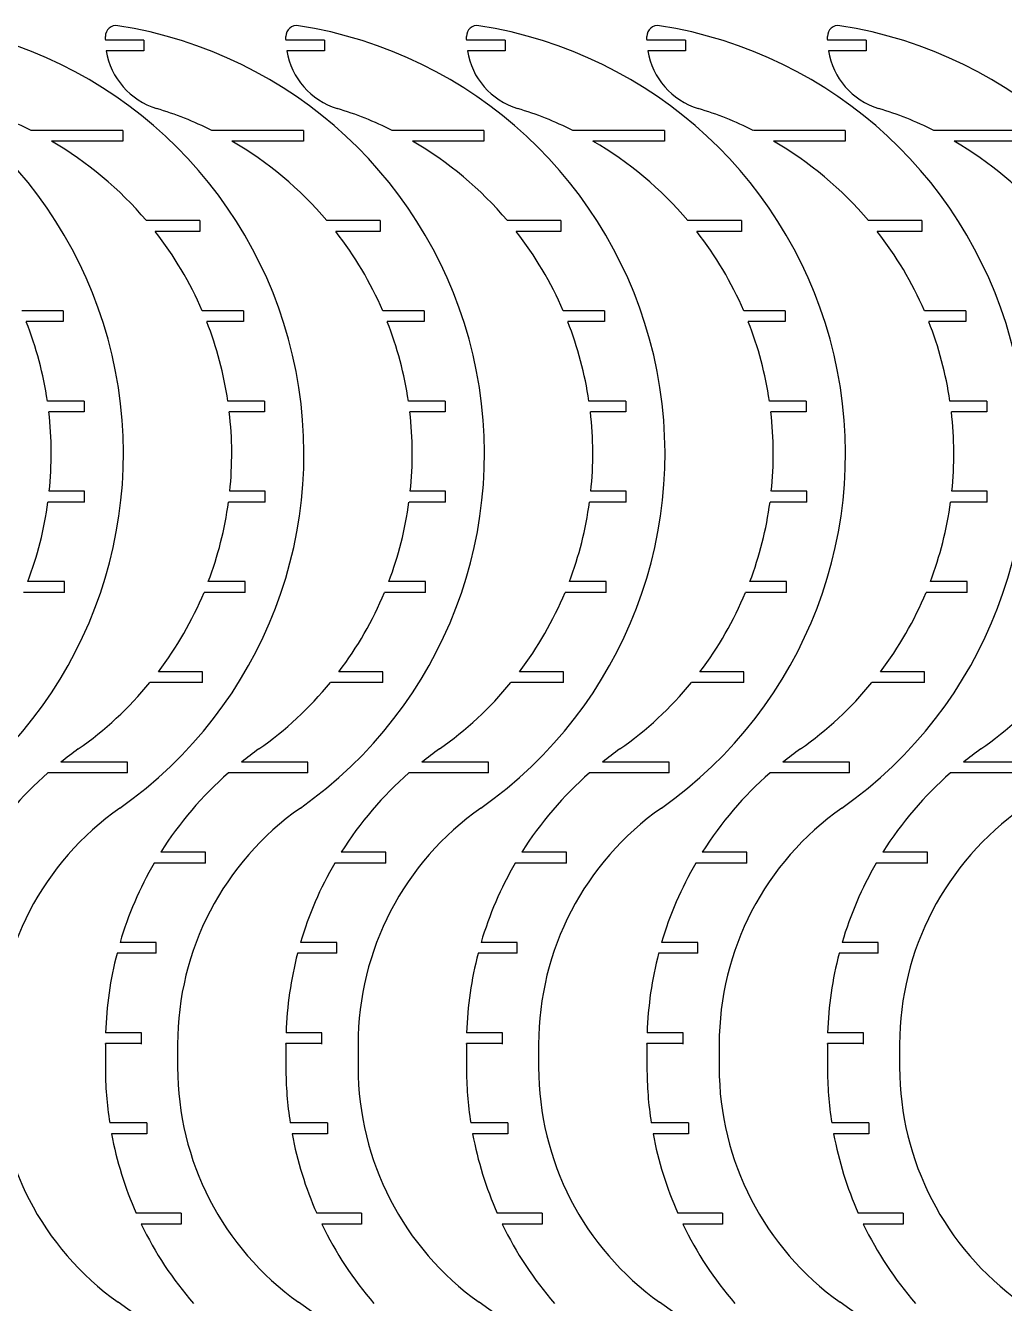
# Model space of a CAD drawing. Header units: millimetres. Extents: x 847 to 1791, y 2 to 1332.
# Drawn here: x 1131.3 to 1402.4, y 977.6 to 1331.6 of the extents above; entities that cross this region are included whole.
import ezdxf

# ---------------------------------------------------------------- set-up
doc = ezdxf.new("R2010")
doc.units = ezdxf.units.MM

msp = doc.modelspace()

# ---------------------------------------------------------------- linework, layer by layer
for p, q in [((1153.37, 1327.82), (1153.37, 1328.64)), ((1153.37, 1327.82), (1153.37, 1328.64)), ((1203.37, 1327.82), (1203.37, 1328.64)), ((1203.37, 1327.82), (1203.37, 1328.64)), ((1253.37, 1327.82), (1253.37, 1328.64)), ((1253.37, 1327.82), (1253.37, 1328.64)), ((1303.37, 1327.82), (1303.37, 1328.64)), ((1303.37, 1327.82), (1303.37, 1328.64)), ((1353.37, 1327.82), (1353.37, 1328.64)), ((1353.37, 1327.82), (1353.37, 1328.64)), ((1164.06, 1327.61), (1153.37, 1327.61)), ((1164.06, 1327.61), (1153.37, 1327.61)), ((1164.06, 1324.61), (1153.63, 1324.61)), ((1164.06, 1324.61), (1153.63, 1324.61)), ((1164.06, 1327.61), (1164.06, 1324.61)), ((1164.06, 1327.61), (1164.06, 1324.61)), ((1214.06, 1327.61), (1203.37, 1327.61)), ((1214.06, 1327.61), (1203.37, 1327.61)), ((1214.06, 1324.61), (1203.63, 1324.61)), ((1214.06, 1324.61), (1203.63, 1324.61)), ((1214.06, 1327.61), (1214.06, 1324.61)), ((1214.06, 1327.61), (1214.06, 1324.61)), ((1264.06, 1327.61), (1253.37, 1327.61)), ((1264.06, 1327.61), (1253.37, 1327.61)), ((1264.06, 1324.61), (1253.63, 1324.61)), ((1264.06, 1324.61), (1253.63, 1324.61)), ((1264.06, 1327.61), (1264.06, 1324.61)), ((1264.06, 1327.61), (1264.06, 1324.61)), ((1314.06, 1327.61), (1303.37, 1327.61)), ((1314.06, 1327.61), (1303.37, 1327.61)), ((1314.06, 1324.61), (1303.63, 1324.61)), ((1314.06, 1324.61), (1303.63, 1324.61)), ((1314.06, 1327.61), (1314.06, 1324.61)), ((1314.06, 1327.61), (1314.06, 1324.61)), ((1364.06, 1327.61), (1353.37, 1327.61)), ((1364.06, 1327.61), (1353.37, 1327.61)), ((1364.06, 1324.61), (1353.63, 1324.61)), ((1364.06, 1324.61), (1353.63, 1324.61)), ((1364.06, 1327.61), (1364.06, 1324.61)), ((1364.06, 1327.61), (1364.06, 1324.61)), ((1158.23, 1302.61), (1132.84, 1302.61)), ((1158.23, 1302.61), (1132.84, 1302.61)), ((1158.23, 1299.61), (1138.43, 1299.61)), ((1158.23, 1299.61), (1138.43, 1299.61)), ((1158.23, 1302.61), (1158.23, 1299.61)), ((1158.23, 1302.61), (1158.23, 1299.61)), ((1208.23, 1302.61), (1182.84, 1302.61)), ((1208.23, 1302.61), (1182.84, 1302.61)), ((1208.23, 1299.61), (1188.43, 1299.61)), ((1208.23, 1299.61), (1188.43, 1299.61)), ((1208.23, 1302.61), (1208.23, 1299.61)), ((1208.23, 1302.61), (1208.23, 1299.61)), ((1258.23, 1302.61), (1232.84, 1302.61)), ((1258.23, 1302.61), (1232.84, 1302.61)), ((1258.23, 1299.61), (1238.43, 1299.61)), ((1258.23, 1299.61), (1238.43, 1299.61)), ((1258.23, 1302.61), (1258.23, 1299.61)), ((1258.23, 1302.61), (1258.23, 1299.61)), ((1308.23, 1302.61), (1282.84, 1302.61)), ((1308.23, 1302.61), (1282.84, 1302.61)), ((1308.23, 1299.61), (1288.43, 1299.61)), ((1308.23, 1299.61), (1288.43, 1299.61)), ((1308.23, 1302.61), (1308.23, 1299.61)), ((1308.23, 1302.61), (1308.23, 1299.61)), ((1358.23, 1302.61), (1332.84, 1302.61)), ((1358.23, 1302.61), (1332.84, 1302.61)), ((1358.23, 1299.61), (1338.43, 1299.61)), ((1358.23, 1299.61), (1338.43, 1299.61)), ((1358.23, 1302.61), (1358.23, 1299.61)), ((1358.23, 1302.61), (1358.23, 1299.61)), ((1408.23, 1302.61), (1382.84, 1302.61)), ((1408.23, 1302.61), (1382.84, 1302.61)), ((1408.23, 1299.61), (1388.43, 1299.61)), ((1408.23, 1299.61), (1388.43, 1299.61)), ((1179.52, 1277.61), (1164.73, 1277.61)), ((1179.52, 1277.61), (1164.73, 1277.61)), ((1179.52, 1274.61), (1167.17, 1274.61)), ((1179.52, 1274.61), (1167.17, 1274.61)), ((1179.52, 1277.61), (1179.52, 1274.61)), ((1179.52, 1277.61), (1179.52, 1274.61)), ((1229.52, 1277.61), (1214.73, 1277.61)), ((1229.52, 1277.61), (1214.73, 1277.61)), ((1229.52, 1274.61), (1217.17, 1274.61)), ((1229.52, 1274.61), (1217.17, 1274.61)), ((1229.52, 1277.61), (1229.52, 1274.61)), ((1229.52, 1277.61), (1229.52, 1274.61)), ((1279.52, 1277.61), (1264.73, 1277.61)), ((1279.52, 1277.61), (1264.73, 1277.61)), ((1279.52, 1274.61), (1267.17, 1274.61)), ((1279.52, 1274.61), (1267.17, 1274.61)), ((1279.52, 1277.61), (1279.52, 1274.61)), ((1279.52, 1277.61), (1279.52, 1274.61)), ((1329.52, 1277.61), (1314.73, 1277.61)), ((1329.52, 1277.61), (1314.73, 1277.61)), ((1329.52, 1274.61), (1317.17, 1274.61)), ((1329.52, 1274.61), (1317.17, 1274.61)), ((1329.52, 1277.61), (1329.52, 1274.61)), ((1329.52, 1277.61), (1329.52, 1274.61)), ((1379.52, 1277.61), (1364.73, 1277.61)), ((1379.52, 1277.61), (1364.73, 1277.61)), ((1379.52, 1274.61), (1367.17, 1274.61)), ((1379.52, 1274.61), (1367.17, 1274.61)), ((1379.52, 1277.61), (1379.52, 1274.61)), ((1379.52, 1277.61), (1379.52, 1274.61)), ((1141.66, 1252.61), (1130.21, 1252.61)), ((1141.66, 1252.61), (1130.21, 1252.61)), ((1141.66, 1252.61), (1141.66, 1249.61)), ((1141.66, 1252.61), (1141.66, 1249.61)), ((1191.66, 1252.61), (1180.21, 1252.61)), ((1191.66, 1252.61), (1180.21, 1252.61)), ((1191.66, 1252.61), (1191.66, 1249.61)), ((1191.66, 1252.61), (1191.66, 1249.61)), ((1241.66, 1252.61), (1230.21, 1252.61)), ((1241.66, 1252.61), (1230.21, 1252.61)), ((1241.66, 1252.61), (1241.66, 1249.61)), ((1241.66, 1252.61), (1241.66, 1249.61)), ((1291.66, 1252.61), (1280.21, 1252.61)), ((1291.66, 1252.61), (1280.21, 1252.61)), ((1291.66, 1252.61), (1291.66, 1249.61)), ((1291.66, 1252.61), (1291.66, 1249.61)), ((1341.66, 1252.61), (1330.21, 1252.61)), ((1341.66, 1252.61), (1330.21, 1252.61)), ((1341.66, 1252.61), (1341.66, 1249.61)), ((1341.66, 1252.61), (1341.66, 1249.61)), ((1391.66, 1252.61), (1380.21, 1252.61)), ((1391.66, 1252.61), (1380.21, 1252.61)), ((1391.66, 1252.61), (1391.66, 1249.61)), ((1391.66, 1252.61), (1391.66, 1249.61)), ((1141.66, 1249.61), (1131.44, 1249.61)), ((1141.66, 1249.61), (1131.44, 1249.61)), ((1191.66, 1249.61), (1181.44, 1249.61)), ((1191.66, 1249.61), (1181.44, 1249.61)), ((1241.66, 1249.61), (1231.44, 1249.61)), ((1241.66, 1249.61), (1231.44, 1249.61)), ((1291.66, 1249.61), (1281.44, 1249.61)), ((1291.66, 1249.61), (1281.44, 1249.61)), ((1341.66, 1249.61), (1331.44, 1249.61)), ((1341.66, 1249.61), (1331.44, 1249.61)), ((1391.66, 1249.61), (1381.44, 1249.61)), ((1391.66, 1249.61), (1381.44, 1249.61)), ((1147.48, 1227.61), (1137.3, 1227.61)), ((1147.48, 1227.61), (1137.3, 1227.61)), ((1147.48, 1227.61), (1147.48, 1224.61)), ((1147.48, 1227.61), (1147.48, 1224.61)), ((1197.48, 1227.61), (1187.3, 1227.61)), ((1197.48, 1227.61), (1187.3, 1227.61)), ((1197.48, 1227.61), (1197.48, 1224.61)), ((1197.48, 1227.61), (1197.48, 1224.61)), ((1247.48, 1227.61), (1237.3, 1227.61)), ((1247.48, 1227.61), (1237.3, 1227.61)), ((1247.48, 1227.61), (1247.48, 1224.61)), ((1247.48, 1227.61), (1247.48, 1224.61)), ((1297.48, 1227.61), (1287.3, 1227.61)), ((1297.48, 1227.61), (1287.3, 1227.61)), ((1297.48, 1227.61), (1297.48, 1224.61)), ((1297.48, 1227.61), (1297.48, 1224.61)), ((1347.48, 1227.61), (1337.3, 1227.61)), ((1347.48, 1227.61), (1337.3, 1227.61)), ((1347.48, 1227.61), (1347.48, 1224.61)), ((1347.48, 1227.61), (1347.48, 1224.61)), ((1397.48, 1227.61), (1387.3, 1227.61)), ((1397.48, 1227.61), (1387.3, 1227.61)), ((1397.48, 1227.61), (1397.48, 1224.61)), ((1397.48, 1227.61), (1397.48, 1224.61)), ((1147.48, 1224.61), (1137.7, 1224.61)), ((1147.48, 1224.61), (1137.7, 1224.61)), ((1197.48, 1224.61), (1187.7, 1224.61)), ((1197.48, 1224.61), (1187.7, 1224.61)), ((1247.48, 1224.61), (1237.7, 1224.61)), ((1247.48, 1224.61), (1237.7, 1224.61)), ((1297.48, 1224.61), (1287.7, 1224.61)), ((1297.48, 1224.61), (1287.7, 1224.61)), ((1347.48, 1224.61), (1337.7, 1224.61)), ((1347.48, 1224.61), (1337.7, 1224.61)), ((1397.48, 1224.61), (1387.7, 1224.61)), ((1397.48, 1224.61), (1387.7, 1224.61)), ((1147.62, 1202.61), (1137.83, 1202.61)), ((1147.62, 1202.61), (1137.83, 1202.61)), ((1147.62, 1199.61), (1147.62, 1202.61)), ((1147.62, 1199.61), (1147.62, 1202.61)), ((1197.62, 1202.61), (1187.83, 1202.61)), ((1197.62, 1202.61), (1187.83, 1202.61)), ((1197.62, 1199.61), (1197.62, 1202.61)), ((1197.62, 1199.61), (1197.62, 1202.61)), ((1247.62, 1202.61), (1237.83, 1202.61)), ((1247.62, 1202.61), (1237.83, 1202.61)), ((1247.62, 1199.61), (1247.62, 1202.61)), ((1247.62, 1199.61), (1247.62, 1202.61)), ((1297.62, 1202.61), (1287.83, 1202.61)), ((1297.62, 1202.61), (1287.83, 1202.61)), ((1297.62, 1199.61), (1297.62, 1202.61)), ((1297.62, 1199.61), (1297.62, 1202.61)), ((1347.62, 1202.61), (1337.83, 1202.61)), ((1347.62, 1202.61), (1337.83, 1202.61)), ((1347.62, 1199.61), (1347.62, 1202.61)), ((1347.62, 1199.61), (1347.62, 1202.61)), ((1397.62, 1202.61), (1387.83, 1202.61)), ((1397.62, 1202.61), (1387.83, 1202.61)), ((1397.62, 1199.61), (1397.62, 1202.61)), ((1397.62, 1199.61), (1397.62, 1202.61)), ((1147.62, 1199.61), (1137.47, 1199.61)), ((1147.62, 1199.61), (1137.47, 1199.61)), ((1197.62, 1199.61), (1187.47, 1199.61)), ((1197.62, 1199.61), (1187.47, 1199.61)), ((1247.62, 1199.61), (1237.47, 1199.61)), ((1247.62, 1199.61), (1237.47, 1199.61)), ((1297.62, 1199.61), (1287.47, 1199.61)), ((1297.62, 1199.61), (1287.47, 1199.61)), ((1347.62, 1199.61), (1337.47, 1199.61)), ((1347.62, 1199.61), (1337.47, 1199.61)), ((1397.62, 1199.61), (1387.47, 1199.61)), ((1397.62, 1199.61), (1387.47, 1199.61)), ((1142.05, 1177.61), (1131.89, 1177.61)), ((1142.05, 1177.61), (1131.89, 1177.61)), ((1142.05, 1174.61), (1142.05, 1177.61)), ((1142.05, 1174.61), (1142.05, 1177.61)), ((1192.05, 1177.61), (1181.89, 1177.61)), ((1192.05, 1177.61), (1181.89, 1177.61)), ((1192.05, 1174.61), (1192.05, 1177.61)), ((1192.05, 1174.61), (1192.05, 1177.61)), ((1242.05, 1177.61), (1231.89, 1177.61)), ((1242.05, 1177.61), (1231.89, 1177.61)), ((1242.05, 1174.61), (1242.05, 1177.61)), ((1242.05, 1174.61), (1242.05, 1177.61)), ((1292.05, 1177.61), (1281.89, 1177.61)), ((1292.05, 1177.61), (1281.89, 1177.61)), ((1292.05, 1174.61), (1292.05, 1177.61)), ((1292.05, 1174.61), (1292.05, 1177.61)), ((1342.05, 1177.61), (1331.89, 1177.61)), ((1342.05, 1177.61), (1331.89, 1177.61)), ((1342.05, 1174.61), (1342.05, 1177.61)), ((1342.05, 1174.61), (1342.05, 1177.61)), ((1392.05, 1177.61), (1381.89, 1177.61)), ((1392.05, 1177.61), (1381.89, 1177.61)), ((1392.05, 1174.61), (1392.05, 1177.61)), ((1392.05, 1174.61), (1392.05, 1177.61)), ((1142.05, 1174.61), (1130.69, 1174.61)), ((1142.05, 1174.61), (1130.69, 1174.61)), ((1192.05, 1174.61), (1180.69, 1174.61)), ((1192.05, 1174.61), (1180.69, 1174.61)), ((1242.05, 1174.61), (1230.69, 1174.61)), ((1242.05, 1174.61), (1230.69, 1174.61)), ((1292.05, 1174.61), (1280.69, 1174.61)), ((1292.05, 1174.61), (1280.69, 1174.61)), ((1342.05, 1174.61), (1330.69, 1174.61)), ((1342.05, 1174.61), (1330.69, 1174.61)), ((1392.05, 1174.61), (1380.69, 1174.61)), ((1392.05, 1174.61), (1380.69, 1174.61)), ((1180.24, 1152.61), (1168.05, 1152.61)), ((1180.24, 1152.61), (1168.05, 1152.61)), ((1180.24, 1149.61), (1180.24, 1152.61)), ((1180.24, 1149.61), (1180.24, 1152.61)), ((1230.24, 1152.61), (1218.05, 1152.61)), ((1230.24, 1152.61), (1218.05, 1152.61)), ((1230.24, 1149.61), (1230.24, 1152.61)), ((1230.24, 1149.61), (1230.24, 1152.61)), ((1280.24, 1152.61), (1268.05, 1152.61)), ((1280.24, 1152.61), (1268.05, 1152.61)), ((1280.24, 1149.61), (1280.24, 1152.61)), ((1280.24, 1149.61), (1280.24, 1152.61)), ((1330.24, 1152.61), (1318.05, 1152.61)), ((1330.24, 1152.61), (1318.05, 1152.61)), ((1330.24, 1149.61), (1330.24, 1152.61)), ((1330.24, 1149.61), (1330.24, 1152.61)), ((1380.24, 1152.61), (1368.05, 1152.61)), ((1380.24, 1152.61), (1368.05, 1152.61)), ((1380.24, 1149.61), (1380.24, 1152.61)), ((1380.24, 1149.61), (1380.24, 1152.61)), ((1180.24, 1149.61), (1165.68, 1149.61)), ((1180.24, 1149.61), (1165.68, 1149.61)), ((1230.24, 1149.61), (1215.68, 1149.61)), ((1230.24, 1149.61), (1215.68, 1149.61)), ((1280.24, 1149.61), (1265.68, 1149.61)), ((1280.24, 1149.61), (1265.68, 1149.61)), ((1330.24, 1149.61), (1315.68, 1149.61)), ((1330.24, 1149.61), (1315.68, 1149.61)), ((1380.24, 1149.61), (1365.68, 1149.61)), ((1380.24, 1149.61), (1365.68, 1149.61)), ((1159.49, 1127.61), (1141.05, 1127.61)), ((1159.49, 1127.61), (1141.05, 1127.61)), ((1159.49, 1124.61), (1159.49, 1127.61)), ((1159.49, 1124.61), (1159.49, 1127.61)), ((1209.49, 1127.61), (1191.05, 1127.61)), ((1209.49, 1127.61), (1191.05, 1127.61)), ((1209.49, 1124.61), (1209.49, 1127.61)), ((1209.49, 1124.61), (1209.49, 1127.61)), ((1259.49, 1127.61), (1241.05, 1127.61)), ((1259.49, 1127.61), (1241.05, 1127.61)), ((1259.49, 1124.61), (1259.49, 1127.61)), ((1259.49, 1124.61), (1259.49, 1127.61)), ((1309.49, 1127.61), (1291.05, 1127.61)), ((1309.49, 1127.61), (1291.05, 1127.61)), ((1309.49, 1124.61), (1309.49, 1127.61)), ((1309.49, 1124.61), (1309.49, 1127.61)), ((1359.49, 1127.61), (1341.05, 1127.61)), ((1359.49, 1127.61), (1341.05, 1127.61)), ((1359.49, 1124.61), (1359.49, 1127.61)), ((1359.49, 1124.61), (1359.49, 1127.61)), ((1409.49, 1127.61), (1391.05, 1127.61)), ((1409.49, 1127.61), (1391.05, 1127.61)), ((1159.49, 1124.61), (1137.46, 1124.61)), ((1159.49, 1124.61), (1137.46, 1124.61)), ((1209.49, 1124.61), (1187.46, 1124.61)), ((1209.49, 1124.61), (1187.46, 1124.61)), ((1259.49, 1124.61), (1237.46, 1124.61)), ((1259.49, 1124.61), (1237.46, 1124.61)), ((1309.49, 1124.61), (1287.46, 1124.61)), ((1309.49, 1124.61), (1287.46, 1124.61)), ((1359.49, 1124.61), (1337.46, 1124.61)), ((1359.49, 1124.61), (1337.46, 1124.61)), ((1409.49, 1124.61), (1387.46, 1124.61)), ((1409.49, 1124.61), (1387.46, 1124.61)), ((1181.08, 1102.61), (1168.7, 1102.61)), ((1181.08, 1102.61), (1168.7, 1102.61)), ((1181.08, 1099.61), (1181.08, 1102.61)), ((1181.08, 1099.61), (1181.08, 1102.61)), ((1231.08, 1102.61), (1218.7, 1102.61)), ((1231.08, 1102.61), (1218.7, 1102.61)), ((1231.08, 1099.61), (1231.08, 1102.61)), ((1231.08, 1099.61), (1231.08, 1102.61)), ((1281.08, 1102.61), (1268.7, 1102.61)), ((1281.08, 1102.61), (1268.7, 1102.61)), ((1281.08, 1099.61), (1281.08, 1102.61)), ((1281.08, 1099.61), (1281.08, 1102.61)), ((1331.08, 1102.61), (1318.7, 1102.61)), ((1331.08, 1102.61), (1318.7, 1102.61)), ((1331.08, 1099.61), (1331.08, 1102.61)), ((1331.08, 1099.61), (1331.08, 1102.61)), ((1381.08, 1102.61), (1368.7, 1102.61)), ((1381.08, 1102.61), (1368.7, 1102.61)), ((1381.08, 1099.61), (1381.08, 1102.61)), ((1381.08, 1099.61), (1381.08, 1102.61)), ((1181.08, 1099.61), (1166.89, 1099.61)), ((1181.08, 1099.61), (1166.89, 1099.61)), ((1231.08, 1099.61), (1216.89, 1099.61)), ((1231.08, 1099.61), (1216.89, 1099.61)), ((1281.08, 1099.61), (1266.89, 1099.61)), ((1281.08, 1099.61), (1266.89, 1099.61)), ((1331.08, 1099.61), (1316.89, 1099.61)), ((1331.08, 1099.61), (1316.89, 1099.61)), ((1381.08, 1099.61), (1366.89, 1099.61)), ((1381.08, 1099.61), (1366.89, 1099.61)), ((1167.45, 1077.61), (1157.43, 1077.61)), ((1167.45, 1077.61), (1157.43, 1077.61)), ((1167.45, 1074.61), (1167.45, 1077.61)), ((1167.45, 1074.61), (1167.45, 1077.61)), ((1217.45, 1077.61), (1207.43, 1077.61)), ((1217.45, 1077.61), (1207.43, 1077.61)), ((1217.45, 1074.61), (1217.45, 1077.61)), ((1217.45, 1074.61), (1217.45, 1077.61)), ((1267.45, 1077.61), (1257.43, 1077.61)), ((1267.45, 1077.61), (1257.43, 1077.61)), ((1267.45, 1074.61), (1267.45, 1077.61)), ((1267.45, 1074.61), (1267.45, 1077.61)), ((1317.45, 1077.61), (1307.43, 1077.61)), ((1317.45, 1077.61), (1307.43, 1077.61)), ((1317.45, 1074.61), (1317.45, 1077.61)), ((1317.45, 1074.61), (1317.45, 1077.61)), ((1367.45, 1077.61), (1357.43, 1077.61)), ((1367.45, 1077.61), (1357.43, 1077.61)), ((1367.45, 1074.61), (1367.45, 1077.61)), ((1367.45, 1074.61), (1367.45, 1077.61)), ((1167.45, 1074.61), (1156.6, 1074.61)), ((1167.45, 1074.61), (1156.6, 1074.61)), ((1217.45, 1074.61), (1206.6, 1074.61)), ((1217.45, 1074.61), (1206.6, 1074.61)), ((1267.45, 1074.61), (1256.6, 1074.61)), ((1267.45, 1074.61), (1256.6, 1074.61)), ((1317.45, 1074.61), (1306.6, 1074.61)), ((1317.45, 1074.61), (1306.6, 1074.61)), ((1367.45, 1074.61), (1356.6, 1074.61)), ((1367.45, 1074.61), (1356.6, 1074.61)), ((1163.37, 1052.61), (1153.42, 1052.61)), ((1163.37, 1052.61), (1153.42, 1052.61)), ((1163.37, 1049.4), (1163.37, 1052.61)), ((1163.37, 1049.4), (1163.37, 1052.61)), ((1213.37, 1052.61), (1203.42, 1052.61)), ((1213.37, 1052.61), (1203.42, 1052.61)), ((1213.37, 1049.4), (1213.37, 1052.61)), ((1213.37, 1049.4), (1213.37, 1052.61)), ((1263.37, 1052.61), (1253.42, 1052.61)), ((1263.37, 1052.61), (1253.42, 1052.61)), ((1263.37, 1049.4), (1263.37, 1052.61)), ((1263.37, 1049.4), (1263.37, 1052.61)), ((1313.37, 1052.61), (1303.42, 1052.61)), ((1313.37, 1052.61), (1303.42, 1052.61)), ((1313.37, 1049.4), (1313.37, 1052.61)), ((1313.37, 1049.4), (1313.37, 1052.61)), ((1363.37, 1052.61), (1353.42, 1052.61)), ((1363.37, 1052.61), (1353.42, 1052.61)), ((1363.37, 1049.4), (1363.37, 1052.61)), ((1363.37, 1049.4), (1363.37, 1052.61)), ((1163.37, 1049.61), (1153.37, 1049.61)), ((1153.37, 1049.4), (1153.37, 1049.61)), ((1163.37, 1049.61), (1153.37, 1049.61)), ((1153.37, 1049.4), (1153.37, 1049.61)), ((1153.37, 1049.4), (1153.37, 1043.03)), ((1153.37, 1049.4), (1153.37, 1043.03)), ((1173.37, 1049.4), (1173.37, 1043.03)), ((1173.37, 1049.4), (1173.37, 1043.03)), ((1213.37, 1049.61), (1203.37, 1049.61)), ((1203.37, 1049.4), (1203.37, 1049.61)), ((1213.37, 1049.61), (1203.37, 1049.61)), ((1203.37, 1049.4), (1203.37, 1049.61)), ((1203.37, 1049.4), (1203.37, 1043.03)), ((1203.37, 1049.4), (1203.37, 1043.03)), ((1223.37, 1049.4), (1223.37, 1043.03)), ((1223.37, 1049.4), (1223.37, 1043.03)), ((1263.37, 1049.61), (1253.37, 1049.61)), ((1253.37, 1049.4), (1253.37, 1049.61)), ((1263.37, 1049.61), (1253.37, 1049.61)), ((1253.37, 1049.4), (1253.37, 1049.61)), ((1253.37, 1049.4), (1253.37, 1043.03)), ((1253.37, 1049.4), (1253.37, 1043.03)), ((1273.37, 1049.4), (1273.37, 1043.03)), ((1273.37, 1049.4), (1273.37, 1043.03)), ((1313.37, 1049.61), (1303.37, 1049.61)), ((1303.37, 1049.4), (1303.37, 1049.61)), ((1313.37, 1049.61), (1303.37, 1049.61)), ((1303.37, 1049.4), (1303.37, 1049.61)), ((1303.37, 1049.4), (1303.37, 1043.03)), ((1303.37, 1049.4), (1303.37, 1043.03)), ((1323.37, 1049.4), (1323.37, 1043.03)), ((1323.37, 1049.4), (1323.37, 1043.03)), ((1363.37, 1049.61), (1353.37, 1049.61)), ((1353.37, 1049.4), (1353.37, 1049.61)), ((1363.37, 1049.61), (1353.37, 1049.61)), ((1353.37, 1049.4), (1353.37, 1049.61)), ((1353.37, 1049.4), (1353.37, 1043.03)), ((1353.37, 1049.4), (1353.37, 1043.03)), ((1373.37, 1049.4), (1373.37, 1043.03)), ((1373.37, 1049.4), (1373.37, 1043.03)), ((1164.87, 1027.61), (1154.57, 1027.61)), ((1164.87, 1027.61), (1154.57, 1027.61)), ((1164.87, 1027.61), (1164.87, 1024.61)), ((1164.87, 1027.61), (1164.87, 1024.61)), ((1214.87, 1027.61), (1204.57, 1027.61)), ((1214.87, 1027.61), (1204.57, 1027.61)), ((1214.87, 1027.61), (1214.87, 1024.61)), ((1214.87, 1027.61), (1214.87, 1024.61)), ((1264.87, 1027.61), (1254.57, 1027.61)), ((1264.87, 1027.61), (1254.57, 1027.61)), ((1264.87, 1027.61), (1264.87, 1024.61)), ((1264.87, 1027.61), (1264.87, 1024.61)), ((1314.87, 1027.61), (1304.57, 1027.61)), ((1314.87, 1027.61), (1304.57, 1027.61)), ((1314.87, 1027.61), (1314.87, 1024.61)), ((1314.87, 1027.61), (1314.87, 1024.61)), ((1364.87, 1027.61), (1354.57, 1027.61)), ((1364.87, 1027.61), (1354.57, 1027.61)), ((1364.87, 1027.61), (1364.87, 1024.61)), ((1364.87, 1027.61), (1364.87, 1024.61)), ((1164.87, 1024.61), (1155.08, 1024.61)), ((1164.87, 1024.61), (1155.08, 1024.61)), ((1214.87, 1024.61), (1205.08, 1024.61)), ((1214.87, 1024.61), (1205.08, 1024.61)), ((1264.87, 1024.61), (1255.08, 1024.61)), ((1264.87, 1024.61), (1255.08, 1024.61)), ((1314.87, 1024.61), (1305.08, 1024.61)), ((1314.87, 1024.61), (1305.08, 1024.61)), ((1364.87, 1024.61), (1355.08, 1024.61)), ((1364.87, 1024.61), (1355.08, 1024.61)), ((1174.34, 1002.61), (1161.91, 1002.61)), ((1174.34, 1002.61), (1161.91, 1002.61)), ((1174.34, 1002.61), (1174.34, 999.61)), ((1174.34, 1002.61), (1174.34, 999.61)), ((1224.34, 1002.61), (1211.91, 1002.61)), ((1224.34, 1002.61), (1211.91, 1002.61)), ((1224.34, 1002.61), (1224.34, 999.61)), ((1224.34, 1002.61), (1224.34, 999.61)), ((1274.34, 1002.61), (1261.91, 1002.61)), ((1274.34, 1002.61), (1261.91, 1002.61)), ((1274.34, 1002.61), (1274.34, 999.61)), ((1274.34, 1002.61), (1274.34, 999.61)), ((1324.34, 1002.61), (1311.91, 1002.61)), ((1324.34, 1002.61), (1311.91, 1002.61)), ((1324.34, 1002.61), (1324.34, 999.61)), ((1324.34, 1002.61), (1324.34, 999.61)), ((1374.34, 1002.61), (1361.91, 1002.61)), ((1374.34, 1002.61), (1361.91, 1002.61)), ((1374.34, 1002.61), (1374.34, 999.61)), ((1374.34, 1002.61), (1374.34, 999.61)), ((1174.34, 999.61), (1163.29, 999.61)), ((1174.34, 999.61), (1163.29, 999.61)), ((1224.34, 999.61), (1213.29, 999.61)), ((1224.34, 999.61), (1213.29, 999.61)), ((1274.34, 999.61), (1263.29, 999.61)), ((1274.34, 999.61), (1263.29, 999.61)), ((1324.34, 999.61), (1313.29, 999.61)), ((1324.34, 999.61), (1313.29, 999.61)), ((1374.34, 999.61), (1363.29, 999.61)), ((1374.34, 999.61), (1363.29, 999.61)), ((1240.17, 918.48), (1156.89, 977.92)), ((1240.17, 918.48), (1156.89, 977.92)), ((1290.17, 918.48), (1206.89, 977.92)), ((1290.17, 918.48), (1206.89, 977.92)), ((1340.17, 918.48), (1256.89, 977.92)), ((1340.17, 918.48), (1256.89, 977.92)), ((1390.17, 918.48), (1306.89, 977.92)), ((1390.17, 918.48), (1306.89, 977.92)), ((1440.17, 918.48), (1356.89, 977.92)), ((1440.17, 918.48), (1356.89, 977.92))]:
    msp.add_line(p, q)
for centre, radius, start, end in [((1038.37, 1213.03), 120, 305.0996, 81.1501), ((1038.37, 1213.03), 120, 305.0996, 81.1501), ((1088.37, 1213.03), 120, 305.0996, 81.1501), ((1088.37, 1213.03), 120, 305.0996, 81.1501), ((1156.37, 1328.64), 3, 81.1501, 180), ((1156.37, 1328.64), 3, 81.1501, 180), ((1138.37, 1213.03), 120, 305.0996, 81.1501), ((1138.37, 1213.03), 120, 305.0996, 81.1501), ((1206.37, 1328.64), 3, 81.1501, 180), ((1206.37, 1328.64), 3, 81.1501, 180), ((1188.37, 1213.03), 120, 305.0996, 81.1501), ((1188.37, 1213.03), 120, 305.0996, 81.1501), ((1256.37, 1328.64), 3, 81.1501, 180), ((1256.37, 1328.64), 3, 81.1501, 180), ((1238.37, 1213.03), 120, 305.0996, 81.1501), ((1238.37, 1213.03), 120, 305.0996, 81.1501), ((1306.37, 1328.64), 3, 81.1501, 180), ((1306.37, 1328.64), 3, 81.1501, 180), ((1288.37, 1213.03), 120, 305.0996, 81.1501), ((1288.37, 1213.03), 120, 305.0996, 81.1501), ((1356.37, 1328.64), 3, 81.1501, 180), ((1356.37, 1328.64), 3, 81.1501, 180), ((1338.37, 1213.03), 120, 305.0996, 81.1501), ((1338.37, 1213.03), 120, 305.0996, 81.1501), ((1173.37, 1327.82), 20, 180, 180.6046), ((1173.37, 1327.82), 20, 180, 180.6046), ((1223.37, 1327.82), 20, 180, 180.6046), ((1223.37, 1327.82), 20, 180, 180.6046), ((1273.37, 1327.82), 20, 180, 180.6046), ((1273.37, 1327.82), 20, 180, 180.6046), ((1323.37, 1327.82), 20, 180, 180.6046), ((1323.37, 1327.82), 20, 180, 180.6046), ((1373.37, 1327.82), 20, 180, 180.6046), ((1373.37, 1327.82), 20, 180, 180.6046), ((1173.37, 1327.82), 20, 189.2389, 253.0422), ((1173.37, 1327.82), 20, 189.2389, 253.0422), ((1223.37, 1327.82), 20, 189.2389, 253.0422), ((1223.37, 1327.82), 20, 189.2389, 253.0422), ((1273.37, 1327.82), 20, 189.2389, 253.0422), ((1273.37, 1327.82), 20, 189.2389, 253.0422), ((1323.37, 1327.82), 20, 189.2389, 253.0422), ((1323.37, 1327.82), 20, 189.2389, 253.0422), ((1373.37, 1327.82), 20, 189.2389, 253.0422), ((1373.37, 1327.82), 20, 189.2389, 253.0422), ((1088.37, 1213.03), 100, 63.6003, 73.0422), ((1088.37, 1213.03), 100, 63.6003, 73.0422), ((1138.37, 1213.03), 100, 63.6003, 73.0422), ((1138.37, 1213.03), 100, 63.6003, 73.0422), ((1188.37, 1213.03), 100, 63.6003, 73.0422), ((1188.37, 1213.03), 100, 63.6003, 73.0422), ((1238.37, 1213.03), 100, 63.6003, 73.0422), ((1238.37, 1213.03), 100, 63.6003, 73.0422), ((1288.37, 1213.03), 100, 63.6003, 73.0422), ((1288.37, 1213.03), 100, 63.6003, 73.0422), ((1338.37, 1213.03), 100, 63.6003, 73.0422), ((1338.37, 1213.03), 100, 63.6003, 73.0422), ((1088.37, 1213.03), 100, 40.2192, 59.9643), ((1088.37, 1213.03), 100, 40.2192, 59.9643), ((1138.37, 1213.03), 100, 40.2192, 59.9643), ((1138.37, 1213.03), 100, 40.2192, 59.9643), ((1188.37, 1213.03), 100, 40.2192, 59.9643), ((1188.37, 1213.03), 100, 40.2192, 59.9643), ((1238.37, 1213.03), 100, 40.2192, 59.9643), ((1238.37, 1213.03), 100, 40.2192, 59.9643), ((1288.37, 1213.03), 100, 40.2192, 59.9643), ((1288.37, 1213.03), 100, 40.2192, 59.9643), ((1338.37, 1213.03), 100, 40.2192, 59.9643), ((1338.37, 1213.03), 100, 40.2192, 59.9643), ((1088.37, 1213.03), 100, 23.3105, 38.0038), ((1088.37, 1213.03), 100, 23.3105, 38.0038), ((1138.37, 1213.03), 100, 23.3105, 38.0038), ((1138.37, 1213.03), 100, 23.3105, 38.0038), ((1188.37, 1213.03), 100, 23.3105, 38.0038), ((1188.37, 1213.03), 100, 23.3105, 38.0038), ((1238.37, 1213.03), 100, 23.3105, 38.0038), ((1238.37, 1213.03), 100, 23.3105, 38.0038), ((1288.37, 1213.03), 100, 23.3105, 38.0038), ((1288.37, 1213.03), 100, 23.3105, 38.0038), ((1038.37, 1213.03), 100, 8.3786, 21.4515), ((1038.37, 1213.03), 100, 8.3786, 21.4515), ((1088.37, 1213.03), 100, 8.3786, 21.4515), ((1088.37, 1213.03), 100, 8.3786, 21.4515), ((1138.37, 1213.03), 100, 8.3786, 21.4515), ((1138.37, 1213.03), 100, 8.3786, 21.4515), ((1188.37, 1213.03), 100, 8.3786, 21.4515), ((1188.37, 1213.03), 100, 8.3786, 21.4515), ((1238.37, 1213.03), 100, 8.3786, 21.4515), ((1238.37, 1213.03), 100, 8.3786, 21.4515), ((1288.37, 1213.03), 100, 8.3786, 21.4515), ((1288.37, 1213.03), 100, 8.3786, 21.4515), ((1038.37, 1213.03), 100, 354.014, 6.6448), ((1038.37, 1213.03), 100, 354.014, 6.6448), ((1088.37, 1213.03), 100, 354.014, 6.6448), ((1088.37, 1213.03), 100, 354.014, 6.6448), ((1138.37, 1213.03), 100, 354.014, 6.6448), ((1138.37, 1213.03), 100, 354.014, 6.6448), ((1188.37, 1213.03), 100, 354.014, 6.6448), ((1188.37, 1213.03), 100, 354.014, 6.6448), ((1238.37, 1213.03), 100, 354.014, 6.6448), ((1238.37, 1213.03), 100, 354.014, 6.6448), ((1288.37, 1213.03), 100, 354.014, 6.6448), ((1288.37, 1213.03), 100, 354.014, 6.6448), ((1038.37, 1213.03), 100, 339.2503, 352.2827), ((1038.37, 1213.03), 100, 339.2503, 352.2827), ((1088.37, 1213.03), 100, 339.2503, 352.2827), ((1088.37, 1213.03), 100, 339.2503, 352.2827), ((1138.37, 1213.03), 100, 339.2503, 352.2827), ((1138.37, 1213.03), 100, 339.2503, 352.2827), ((1188.37, 1213.03), 100, 339.2503, 352.2827), ((1188.37, 1213.03), 100, 339.2503, 352.2827), ((1238.37, 1213.03), 100, 339.2503, 352.2827), ((1238.37, 1213.03), 100, 339.2503, 352.2827), ((1288.37, 1213.03), 100, 339.2503, 352.2827), ((1288.37, 1213.03), 100, 339.2503, 352.2827), ((1088.37, 1213.03), 100, 322.8225, 337.4006), ((1088.37, 1213.03), 100, 322.8225, 337.4006), ((1138.37, 1213.03), 100, 322.8225, 337.4006), ((1138.37, 1213.03), 100, 322.8225, 337.4006), ((1188.37, 1213.03), 100, 322.8225, 337.4006), ((1188.37, 1213.03), 100, 322.8225, 337.4006), ((1238.37, 1213.03), 100, 322.8225, 337.4006), ((1238.37, 1213.03), 100, 322.8225, 337.4006), ((1288.37, 1213.03), 100, 322.8225, 337.4006), ((1288.37, 1213.03), 100, 322.8225, 337.4006), ((1088.37, 1213.03), 100, 305.0996, 320.6329), ((1088.37, 1213.03), 100, 305.0996, 320.6329), ((1138.37, 1213.03), 100, 305.0996, 320.6329), ((1138.37, 1213.03), 100, 305.0996, 320.6329), ((1188.37, 1213.03), 100, 305.0996, 320.6329), ((1188.37, 1213.03), 100, 305.0996, 320.6329), ((1238.37, 1213.03), 100, 305.0996, 320.6329), ((1238.37, 1213.03), 100, 305.0996, 320.6329), ((1288.37, 1213.03), 100, 305.0996, 320.6329), ((1288.37, 1213.03), 100, 305.0996, 320.6329), ((1338.37, 1213.03), 100, 305.0996, 320.6329), ((1338.37, 1213.03), 100, 305.0996, 320.6329), ((1203.37, 1049.4), 100, 125.0996, 128.554), ((1203.37, 1049.4), 100, 125.0996, 128.554), ((1253.37, 1049.4), 100, 125.0996, 128.554), ((1253.37, 1049.4), 100, 125.0996, 128.554), ((1303.37, 1049.4), 100, 125.0996, 128.554), ((1303.37, 1049.4), 100, 125.0996, 128.554), ((1353.37, 1049.4), 100, 125.0996, 128.554), ((1353.37, 1049.4), 100, 125.0996, 128.554), ((1403.37, 1049.4), 100, 125.0996, 128.554), ((1403.37, 1049.4), 100, 125.0996, 128.554), ((1453.37, 1049.4), 100, 125.0996, 128.554), ((1453.37, 1049.4), 100, 125.0996, 128.554), ((1203.37, 1049.4), 100, 131.2343, 147.8579), ((1203.37, 1049.4), 100, 131.2343, 147.8579), ((1253.37, 1049.4), 100, 131.2343, 147.8579), ((1253.37, 1049.4), 100, 131.2343, 147.8579), ((1303.37, 1049.4), 100, 131.2343, 147.8579), ((1303.37, 1049.4), 100, 131.2343, 147.8579), ((1353.37, 1049.4), 100, 131.2343, 147.8579), ((1353.37, 1049.4), 100, 131.2343, 147.8579), ((1403.37, 1049.4), 100, 131.2343, 147.8579), ((1403.37, 1049.4), 100, 131.2343, 147.8579), ((1453.37, 1049.4), 100, 131.2343, 147.8579), ((1453.37, 1049.4), 100, 131.2343, 147.8579), ((1203.37, 1049.4), 80, 125.0996, 180), ((1203.37, 1049.4), 80, 125.0996, 180), ((1253.37, 1049.4), 80, 125.0996, 180), ((1253.37, 1049.4), 80, 125.0996, 180), ((1303.37, 1049.4), 80, 125.0996, 180), ((1303.37, 1049.4), 80, 125.0996, 180), ((1353.37, 1049.4), 80, 125.0996, 180), ((1353.37, 1049.4), 80, 125.0996, 180), ((1403.37, 1049.4), 80, 125.0996, 180), ((1403.37, 1049.4), 80, 125.0996, 180), ((1453.37, 1049.4), 80, 125.0996, 180), ((1453.37, 1049.4), 80, 125.0996, 180), ((1253.37, 1049.4), 100, 149.8662, 163.6192), ((1253.37, 1049.4), 100, 149.8662, 163.6192), ((1303.37, 1049.4), 100, 149.8662, 163.6192), ((1303.37, 1049.4), 100, 149.8662, 163.6192), ((1353.37, 1049.4), 100, 149.8662, 163.6192), ((1353.37, 1049.4), 100, 149.8662, 163.6192), ((1403.37, 1049.4), 100, 149.8662, 163.6192), ((1403.37, 1049.4), 100, 149.8662, 163.6192), ((1453.37, 1049.4), 100, 149.8662, 163.6192), ((1453.37, 1049.4), 100, 149.8662, 163.6192), ((1253.37, 1049.4), 100, 165.4029, 178.165), ((1253.37, 1049.4), 100, 165.4029, 178.165), ((1303.37, 1049.4), 100, 165.4029, 178.165), ((1303.37, 1049.4), 100, 165.4029, 178.165), ((1353.37, 1049.4), 100, 165.4029, 178.165), ((1353.37, 1049.4), 100, 165.4029, 178.165), ((1403.37, 1049.4), 100, 165.4029, 178.165), ((1403.37, 1049.4), 100, 165.4029, 178.165), ((1453.37, 1049.4), 100, 165.4029, 178.165), ((1453.37, 1049.4), 100, 165.4029, 178.165), ((1253.37, 1049.4), 100, 179.8842, 180), ((1253.37, 1049.4), 100, 179.8842, 180), ((1303.37, 1049.4), 100, 179.8842, 180), ((1303.37, 1049.4), 100, 179.8842, 180), ((1353.37, 1049.4), 100, 179.8842, 180), ((1353.37, 1049.4), 100, 179.8842, 180), ((1403.37, 1049.4), 100, 179.8842, 180), ((1403.37, 1049.4), 100, 179.8842, 180), ((1453.37, 1049.4), 100, 179.8842, 180), ((1453.37, 1049.4), 100, 179.8842, 180), ((1203.37, 1043.03), 80, 180, 234.4808), ((1203.37, 1043.03), 80, 180, 234.4808), ((1253.37, 1043.03), 100, 180, 188.8754), ((1253.37, 1043.03), 100, 180, 188.8754), ((1253.37, 1043.03), 80, 180, 234.4808), ((1253.37, 1043.03), 80, 180, 234.4808), ((1303.37, 1043.03), 100, 180, 188.8754), ((1303.37, 1043.03), 100, 180, 188.8754), ((1303.37, 1043.03), 80, 180, 234.4808), ((1303.37, 1043.03), 80, 180, 234.4808), ((1353.37, 1043.03), 100, 180, 188.8754), ((1353.37, 1043.03), 100, 180, 188.8754), ((1353.37, 1043.03), 80, 180, 234.4808), ((1353.37, 1043.03), 80, 180, 234.4808), ((1403.37, 1043.03), 100, 180, 188.8754), ((1403.37, 1043.03), 100, 180, 188.8754), ((1403.37, 1043.03), 80, 180, 234.4808), ((1403.37, 1043.03), 80, 180, 234.4808), ((1453.37, 1043.03), 100, 180, 188.8754), ((1453.37, 1043.03), 100, 180, 188.8754), ((1453.37, 1043.03), 80, 180, 234.4808), ((1453.37, 1043.03), 80, 180, 234.4808), ((1253.37, 1043.03), 100, 190.6195, 203.8464), ((1253.37, 1043.03), 100, 190.6195, 203.8464), ((1303.37, 1043.03), 100, 190.6195, 203.8464), ((1303.37, 1043.03), 100, 190.6195, 203.8464), ((1353.37, 1043.03), 100, 190.6195, 203.8464), ((1353.37, 1043.03), 100, 190.6195, 203.8464), ((1403.37, 1043.03), 100, 190.6195, 203.8464), ((1403.37, 1043.03), 100, 190.6195, 203.8464), ((1453.37, 1043.03), 100, 190.6195, 203.8464), ((1453.37, 1043.03), 100, 190.6195, 203.8464), ((1253.37, 1043.03), 100, 205.7399, 220.8655), ((1253.37, 1043.03), 100, 205.7399, 220.8655), ((1303.37, 1043.03), 100, 205.7399, 220.8655), ((1303.37, 1043.03), 100, 205.7399, 220.8655), ((1353.37, 1043.03), 100, 205.7399, 220.8655), ((1353.37, 1043.03), 100, 205.7399, 220.8655), ((1403.37, 1043.03), 100, 205.7399, 220.8655), ((1403.37, 1043.03), 100, 205.7399, 220.8655), ((1453.37, 1043.03), 100, 205.7399, 220.8655), ((1453.37, 1043.03), 100, 205.7399, 220.8655)]:
    msp.add_arc(centre, radius, start, end)

doc.saveas('drawing.dxf')
